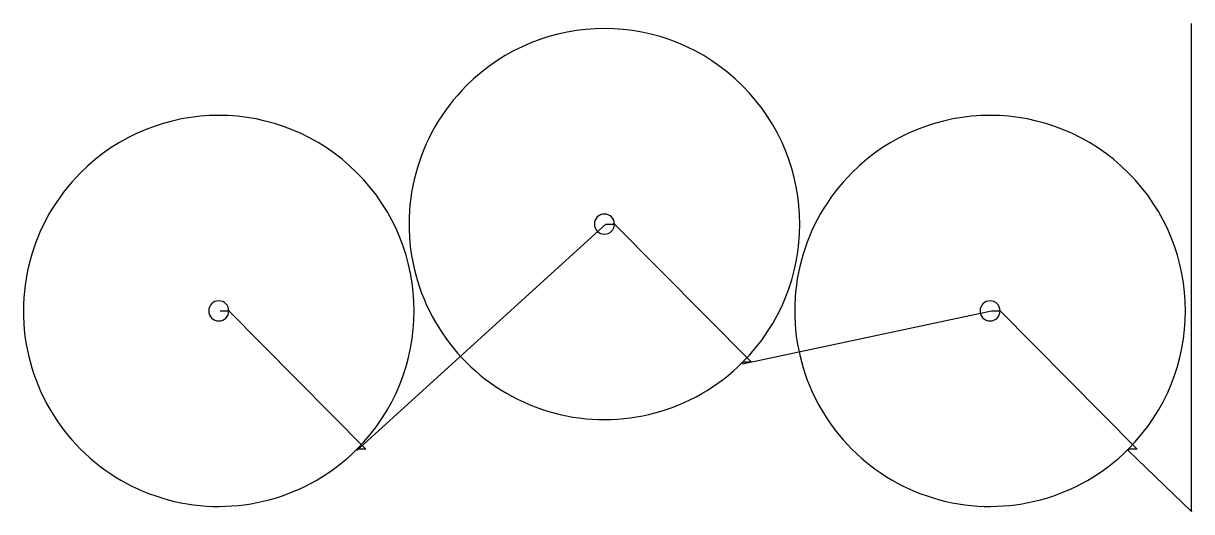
# Model space of a CAD drawing. Header units: metres. Extents: x 1005 to 5076, y 0 to 1700.
import ezdxf

# ---------------------------------------------------------------- set-up
doc = ezdxf.new("R2010")
doc.units = ezdxf.units.M

msp = doc.modelspace()

# ---------------------------------------------------------------- linework, layer by layer
at = {"layer": 'TOOL_0'}
for p, q in [((5075.713, 1699), (5075.713, 1700)), ((5075.713, 1), (5075.713, 1699)), ((2167.469, 212.386), (3034.827, 1001.21)), ((3034.827, 1001.21), (3064.827, 1001.21)), ((3064.827, 1001.21), (3061.291, 1004.746)), ((3061.291, 1004.746), (3541.765, 519.866)), ((1691.191, 698.791), (1721.191, 698.791)), ((1721.191, 698.791), (1717.655, 702.327)), ((1717.655, 702.327), (2198.13, 217.447)), ((3511.104, 514.805), (4378.462, 698.791)), ((4378.462, 698.791), (4408.462, 698.791)), ((4408.462, 698.791), (4404.926, 702.327)), ((4404.926, 702.327), (4885.4, 217.447)), ((3511.201, 519.859), (3511.104, 514.805)), ((3541.765, 519.866), (3511.2, 519.858)), ((2167.566, 217.44), (2167.469, 212.386)), ((2198.13, 217.447), (2167.565, 217.439)), ((4854.836, 217.44), (4854.739, 212.386)), ((4854.739, 212.386), (5075.713, 0)), ((4885.4, 217.447), (4854.835, 217.439)), ((5075.713, 0), (5075.713, 1)), ((5075.713, 1), (5075.713, 0)), ((5075.713, 0), (5075.713, 1))]:
    msp.add_line(p, q, dxfattribs=at)
for centre, radius, start, end in [((3029.826, 1001.21), 680.75, 315.001428, 135.001071), ((3029.826, 1001.21), 680.75, 135.001071, 315.001309), ((1686.191, 698.791), 680.75, 315.001428, 135.001071), ((4373.461, 698.791), 680.75, 315.001428, 135.001071), ((1686.191, 698.791), 680.75, 135.001071, 315.001309), ((4373.461, 698.791), 680.75, 135.001071, 315.001309), ((3029.827, 1001.21), 35, 0, 180), ((3029.827, 1001.21), 35, 180, 0), ((1686.191, 698.791), 35, 0, 180), ((4373.462, 698.791), 35, 0, 180), ((1686.191, 698.791), 35, 180, 0), ((4373.462, 698.791), 35, 180, 0)]:
    msp.add_arc(centre, radius, start, end, dxfattribs=at)

doc.saveas('drawing.dxf')
